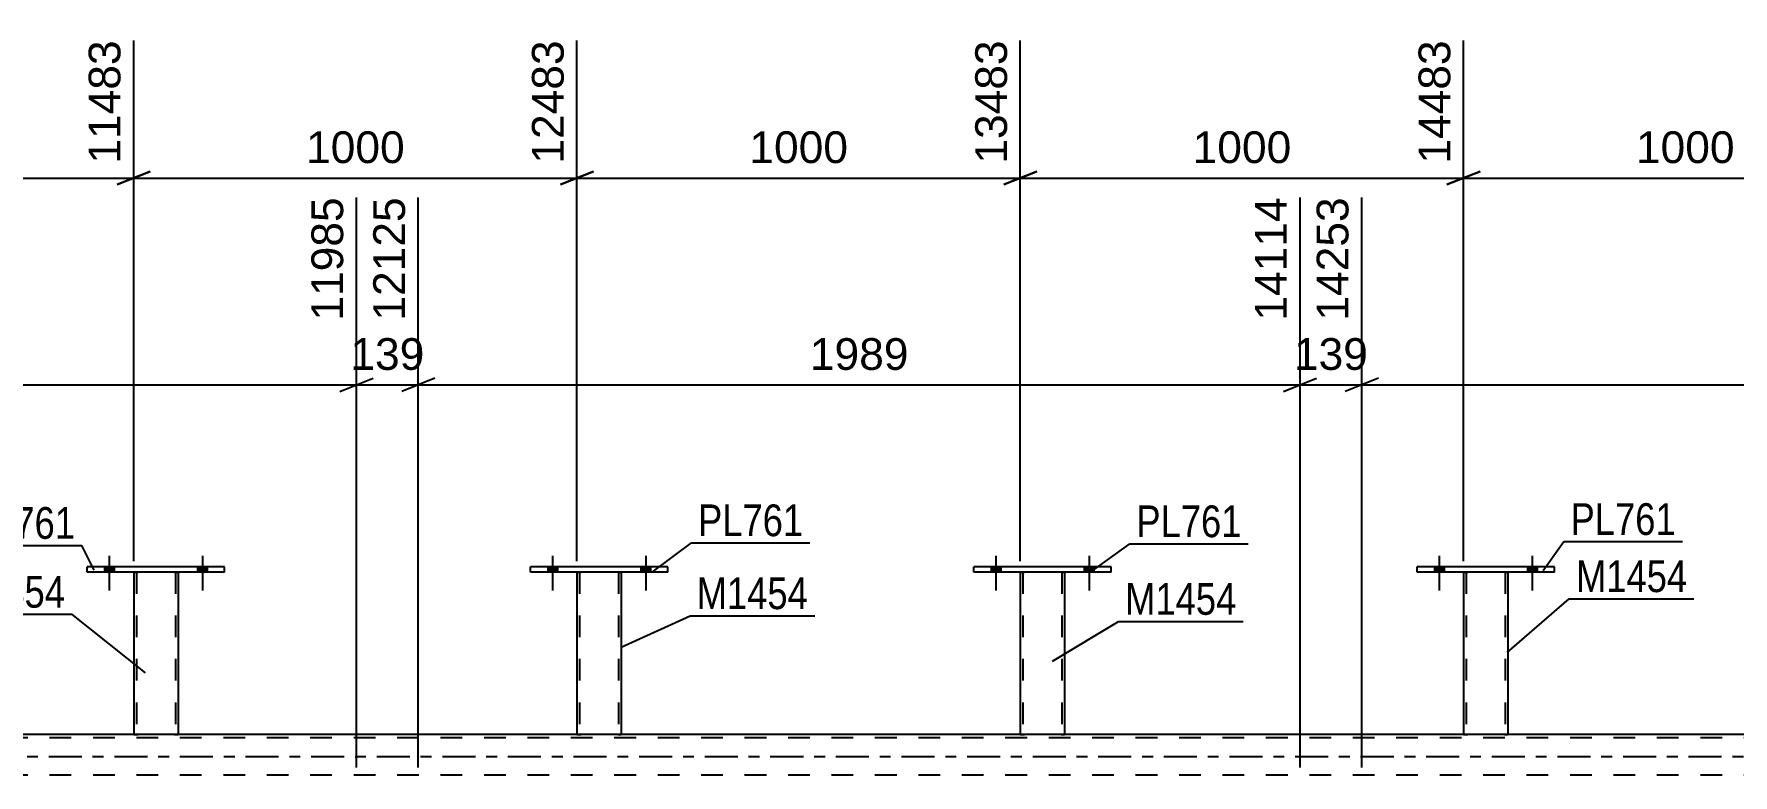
# Model space of a CAD drawing. Header units: millimetres. Extents: x 0 to 841, y 0 to 594.
# Drawn here: x 534.4 to 687.7, y 433.3 to 500.2 of the extents above; entities that cross this region are included whole.
import ezdxf

# ---------------------------------------------------------------- set-up
doc = ezdxf.new("R2010")
doc.units = ezdxf.units.MM
doc.linetypes.add('DXK_LINE_DOT2', pattern=[3.9198, 1.9599, -1.9599])
doc.linetypes.add('DXK_LINE_DOT3', pattern=[5.9187, 2.979, -0.9799, 0.9799, -0.9799])
doc.styles.add('Arial', font='ARIAL.TTF', dxfattribs={"height": 0.2})
doc.styles.add('Arial Narrow', font='ARIALN.TTF', dxfattribs={"height": 0.2})

# ---------------------------------------------------------------- blocks, each defined once
blk = doc.blocks.new('Bolt-318886624-3360 - 3093')
at = {"linetype": 'Continuous'}
for points in [[(660.74, 451.61), (661.62, 451.61), (661.62, 452.09), (660.74, 452.09)], [(669.14, 451.61), (670.02, 451.61), (670.02, 452.09), (669.14, 452.09)]]:
    blk.add_hatch(color=1, dxfattribs=at).paths.add_polyline_path(points)
at = {"color": 1, "linetype": 'Continuous'}
for p, q in [((661.18, 453.09), (661.18, 449.97)), ((669.58, 453.09), (669.58, 449.97)), ((660.74, 452.09), (660.74, 451.61)), ((661.62, 452.09), (661.62, 451.61)), ((669.14, 452.09), (669.14, 451.61)), ((670.02, 452.09), (670.02, 451.61))]:
    blk.add_line(p, q, dxfattribs=at)
blk = doc.blocks.new('Part-318886624-3247 - 3093')
at = {"color": 7, "linetype": 'DXK_LINE_DOT2'}
for p, q in [((663.38, 451.62), (663.38, 451.62)), ((663.38, 451.62), (663.38, 451.61)), ((663.38, 451.61), (663.38, 451.62)), ((663.41, 451.62), (663.38, 451.62)), ((663.38, 451.62), (663.41, 451.62)), ((663.52, 451.62), (663.41, 451.62)), ((663.41, 451.62), (663.52, 451.62)), ((663.64, 451.62), (663.52, 451.62)), ((663.52, 451.62), (663.67, 451.62)), ((663.62, 451.62), (663.62, 451.62)), ((663.62, 451.62), (663.62, 436.97)), ((663.64, 451.62), (663.62, 451.62)), ((663.62, 451.62), (663.64, 451.62)), ((667.08, 451.62), (663.64, 451.62)), ((663.69, 451.62), (663.64, 451.62)), ((663.64, 451.62), (663.69, 451.62)), ((667.08, 451.62), (663.67, 451.62)), ((666.99, 451.62), (663.69, 451.62)), ((663.69, 451.62), (663.77, 451.62)), ((667.07, 451.62), (663.77, 451.62)), ((667.07, 451.62), (666.99, 451.62)), ((667.12, 451.62), (667.07, 451.62)), ((667.07, 451.62), (667.12, 451.62)), ((667.08, 451.62), (667.24, 451.62)), ((667.24, 451.62), (667.08, 451.62)), ((667.14, 451.62), (667.12, 451.62)), ((667.12, 451.62), (667.14, 451.62)), ((667.14, 451.62), (667.14, 451.62)), ((667.14, 451.62), (667.14, 436.97)), ((667.24, 451.62), (667.34, 451.62)), ((667.34, 451.62), (667.24, 451.62)), ((667.34, 451.62), (667.38, 451.62)), ((667.38, 451.62), (667.34, 451.62)), ((667.38, 451.62), (667.38, 451.62)), ((667.38, 451.62), (667.38, 451.61)), ((667.38, 451.61), (667.38, 451.62)), ((663.38, 436.97), (663.41, 436.97)), ((663.41, 436.97), (663.52, 436.97)), ((663.52, 436.97), (663.67, 436.97)), ((663.64, 436.97), (663.62, 436.97)), ((663.62, 436.97), (663.64, 436.97)), ((663.69, 436.97), (663.64, 436.97)), ((663.64, 436.97), (663.67, 436.97)), ((667.14, 436.97), (663.67, 436.97)), ((663.67, 436.97), (663.69, 436.97)), ((666.99, 436.97), (663.69, 436.97)), ((663.69, 436.97), (663.77, 436.97)), ((667.07, 436.97), (663.77, 436.97)), ((667.07, 436.97), (666.99, 436.97)), ((667.12, 436.97), (667.07, 436.97)), ((667.07, 436.97), (667.12, 436.97)), ((667.14, 436.97), (667.12, 436.97)), ((667.12, 436.97), (667.14, 436.97)), ((667.14, 436.97), (667.24, 436.97)), ((667.24, 436.97), (667.34, 436.97)), ((667.34, 436.97), (667.38, 436.97))]:
    blk.add_line(p, q, dxfattribs=at)
at = {"color": 2, "linetype": 'Continuous'}
for p, q in [((663.38, 451.61), (663.38, 436.97)), ((667.38, 451.61), (667.38, 436.97)), ((663.41, 436.97), (663.38, 436.97)), ((663.52, 436.97), (663.41, 436.97)), ((663.67, 436.97), (663.52, 436.97)), ((667.08, 436.97), (663.67, 436.97)), ((667.24, 436.97), (667.08, 436.97)), ((667.34, 436.97), (667.24, 436.97)), ((667.38, 436.97), (667.34, 436.97))]:
    blk.add_line(p, q, dxfattribs=at)
blk = doc.blocks.new('Bolt-318886624-3372 - 3093')
at = {"linetype": 'Continuous'}
for points in [[(540.74, 451.61), (541.62, 451.61), (541.62, 452.09), (540.74, 452.09)], [(549.14, 451.61), (550.02, 451.61), (550.02, 452.09), (549.14, 452.09)]]:
    blk.add_hatch(color=1, dxfattribs=at).paths.add_polyline_path(points)
at = {"color": 1, "linetype": 'Continuous'}
for p, q in [((541.18, 453.09), (541.18, 449.97)), ((549.58, 453.09), (549.58, 449.97)), ((540.74, 452.09), (540.74, 451.61)), ((541.62, 452.09), (541.62, 451.61)), ((549.14, 452.09), (549.14, 451.61)), ((550.02, 452.09), (550.02, 451.61))]:
    blk.add_line(p, q, dxfattribs=at)
blk = doc.blocks.new('Part-318886624-3252 - 3093')
at = {"color": 2, "linetype": 'Continuous'}
for p, q in [((619.18, 451.61), (619.18, 452.09)), ((631.58, 452.09), (619.18, 452.09)), ((631.58, 451.61), (619.18, 451.61)), ((631.58, 451.61), (631.58, 452.09))]:
    blk.add_line(p, q, dxfattribs=at)
blk = doc.blocks.new('Bolt-318886624-3311 - 3093')
at = {"linetype": 'Continuous'}
for points in [[(620.74, 451.61), (621.62, 451.61), (621.62, 452.09), (620.74, 452.09)], [(629.14, 451.61), (630.02, 451.61), (630.02, 452.09), (629.14, 452.09)]]:
    blk.add_hatch(color=1, dxfattribs=at).paths.add_polyline_path(points)
at = {"color": 1, "linetype": 'Continuous'}
for p, q in [((621.18, 453.09), (621.18, 449.97)), ((629.58, 453.09), (629.58, 449.97)), ((620.74, 452.09), (620.74, 451.61)), ((621.62, 452.09), (621.62, 451.61)), ((629.14, 452.09), (629.14, 451.61)), ((630.02, 452.09), (630.02, 451.61))]:
    blk.add_line(p, q, dxfattribs=at)
blk = doc.blocks.new('Bolt-318886624-3340 - 3093')
at = {"linetype": 'Continuous'}
for points in [[(620.74, 451.61), (621.62, 451.61), (621.62, 452.09), (620.74, 452.09)], [(629.14, 451.61), (630.02, 451.61), (630.02, 452.09), (629.14, 452.09)]]:
    blk.add_hatch(color=1, dxfattribs=at).paths.add_polyline_path(points)
at = {"color": 1, "linetype": 'Continuous'}
for p, q in [((621.18, 453.09), (621.18, 449.97)), ((629.58, 453.09), (629.58, 449.97)), ((620.74, 452.09), (620.74, 451.61)), ((621.62, 452.09), (621.62, 451.61)), ((629.14, 452.09), (629.14, 451.61)), ((630.02, 452.09), (630.02, 451.61))]:
    blk.add_line(p, q, dxfattribs=at)
blk = doc.blocks.new('Bolt-318886624-3341 - 3093')
at = {"linetype": 'Continuous'}
for points in [[(660.74, 451.61), (661.62, 451.61), (661.62, 452.09), (660.74, 452.09)], [(669.14, 451.61), (670.02, 451.61), (670.02, 452.09), (669.14, 452.09)]]:
    blk.add_hatch(color=1, dxfattribs=at).paths.add_polyline_path(points)
at = {"color": 1, "linetype": 'Continuous'}
for p, q in [((661.18, 453.09), (661.18, 449.97)), ((669.58, 453.09), (669.58, 449.97)), ((660.74, 452.09), (660.74, 451.61)), ((661.62, 452.09), (661.62, 451.61)), ((669.14, 452.09), (669.14, 451.61)), ((670.02, 452.09), (670.02, 451.61))]:
    blk.add_line(p, q, dxfattribs=at)
blk = doc.blocks.new('Part-318886624-3359 - 3093')
at = {"color": 7, "linetype": 'DXK_LINE_DOT2'}
for p, q in [((761.18, 436.97), (143.38, 436.97)), ((547.38, 436.97), (543.38, 436.97)), ((587.38, 436.97), (583.38, 436.97)), ((627.38, 436.97), (623.38, 436.97)), ((667.38, 436.97), (663.38, 436.97)), ((761.18, 436.65), (84.06, 436.65)), ((761.18, 433.29), (84.06, 433.29))]:
    blk.add_line(p, q, dxfattribs=at)
at = {"color": 2, "linetype": 'Continuous'}
for p, q in [((543.38, 436.97), (507.38, 436.97)), ((583.38, 436.97), (547.38, 436.97)), ((623.38, 436.97), (587.38, 436.97)), ((663.38, 436.97), (627.38, 436.97)), ((703.38, 436.97), (667.38, 436.97))]:
    blk.add_line(p, q, dxfattribs=at)
at = {"color": 7, "linetype": 'DXK_LINE_DOT3'}
blk.add_line((74.06, 434.97), (761.18, 434.97), dxfattribs=at)
blk = doc.blocks.new('Bolt-318886624-3371 - 3093')
at = {"linetype": 'Continuous'}
for points in [[(540.74, 451.61), (541.62, 451.61), (541.62, 452.09), (540.74, 452.09)], [(549.14, 451.61), (550.02, 451.61), (550.02, 452.09), (549.14, 452.09)]]:
    blk.add_hatch(color=1, dxfattribs=at).paths.add_polyline_path(points)
at = {"color": 1, "linetype": 'Continuous'}
for p, q in [((541.18, 453.09), (541.18, 449.97)), ((549.58, 453.09), (549.58, 449.97)), ((540.74, 452.09), (540.74, 451.61)), ((541.62, 452.09), (541.62, 451.61)), ((549.14, 452.09), (549.14, 451.61)), ((550.02, 452.09), (550.02, 451.61))]:
    blk.add_line(p, q, dxfattribs=at)
blk = doc.blocks.new('Bolt-318886624-3373 - 3093')
at = {"linetype": 'Continuous'}
for points in [[(580.74, 451.61), (581.62, 451.61), (581.62, 452.09), (580.74, 452.09)], [(589.14, 451.61), (590.02, 451.61), (590.02, 452.09), (589.14, 452.09)]]:
    blk.add_hatch(color=1, dxfattribs=at).paths.add_polyline_path(points)
at = {"color": 1, "linetype": 'Continuous'}
for p, q in [((581.18, 453.09), (581.18, 449.97)), ((589.58, 453.09), (589.58, 449.97)), ((580.74, 452.09), (580.74, 451.61)), ((581.62, 452.09), (581.62, 451.61)), ((589.14, 452.09), (589.14, 451.61)), ((590.02, 452.09), (590.02, 451.61))]:
    blk.add_line(p, q, dxfattribs=at)
blk = doc.blocks.new('Bolt-318886624-3404 - 3093')
at = {"linetype": 'Continuous'}
for points in [[(580.74, 451.61), (581.62, 451.61), (581.62, 452.09), (580.74, 452.09)], [(589.14, 451.61), (590.02, 451.61), (590.02, 452.09), (589.14, 452.09)]]:
    blk.add_hatch(color=1, dxfattribs=at).paths.add_polyline_path(points)
at = {"color": 1, "linetype": 'Continuous'}
for p, q in [((581.18, 453.09), (581.18, 449.97)), ((589.58, 453.09), (589.58, 449.97)), ((580.74, 452.09), (580.74, 451.61)), ((581.62, 452.09), (581.62, 451.61)), ((589.14, 452.09), (589.14, 451.61)), ((590.02, 452.09), (590.02, 451.61))]:
    blk.add_line(p, q, dxfattribs=at)
blk = doc.blocks.new('Part-318886624-3445 - 3093')
at = {"color": 7, "linetype": 'DXK_LINE_DOT2'}
for p, q in [((543.38, 451.62), (543.38, 451.62)), ((543.38, 451.62), (543.38, 451.61)), ((543.38, 451.61), (543.38, 451.62)), ((543.41, 451.62), (543.38, 451.62)), ((543.38, 451.62), (543.41, 451.62)), ((543.52, 451.62), (543.41, 451.62)), ((543.41, 451.62), (543.52, 451.62)), ((543.67, 451.62), (543.52, 451.62)), ((543.52, 451.62), (543.67, 451.62)), ((543.62, 451.62), (543.62, 451.62)), ((543.62, 451.62), (543.62, 436.97)), ((543.64, 451.62), (543.62, 451.62)), ((543.62, 451.62), (543.64, 451.62)), ((543.69, 451.62), (543.64, 451.62)), ((543.64, 451.62), (543.69, 451.62)), ((547.08, 451.62), (543.67, 451.62)), ((547.08, 451.62), (543.67, 451.62)), ((546.99, 451.62), (543.69, 451.62)), ((543.69, 451.62), (543.77, 451.62)), ((547.07, 451.62), (543.77, 451.62)), ((547.07, 451.62), (546.99, 451.62)), ((547.12, 451.62), (547.07, 451.62)), ((547.07, 451.62), (547.12, 451.62)), ((547.08, 451.62), (547.24, 451.62)), ((547.24, 451.62), (547.08, 451.62)), ((547.14, 451.62), (547.12, 451.62)), ((547.12, 451.62), (547.14, 451.62)), ((547.14, 451.62), (547.14, 451.62)), ((547.14, 451.62), (547.14, 436.97)), ((547.24, 451.62), (547.34, 451.62)), ((547.34, 451.62), (547.24, 451.62)), ((547.34, 451.62), (547.38, 451.62)), ((547.38, 451.62), (547.34, 451.62)), ((547.38, 451.62), (547.38, 451.62)), ((547.38, 451.62), (547.38, 451.61)), ((547.38, 451.61), (547.38, 451.62)), ((543.38, 436.97), (543.41, 436.97)), ((543.41, 436.97), (543.52, 436.97)), ((543.52, 436.97), (543.67, 436.97)), ((543.64, 436.97), (543.62, 436.97)), ((543.62, 436.97), (543.64, 436.97)), ((543.69, 436.97), (543.64, 436.97)), ((543.64, 436.97), (543.67, 436.97)), ((547.08, 436.97), (543.67, 436.97)), ((543.67, 436.97), (543.69, 436.97)), ((546.99, 436.97), (543.69, 436.97)), ((543.69, 436.97), (543.77, 436.97)), ((547.07, 436.97), (543.77, 436.97)), ((547.07, 436.97), (546.99, 436.97)), ((547.12, 436.97), (547.07, 436.97)), ((547.07, 436.97), (547.12, 436.97)), ((547.08, 436.97), (547.24, 436.97)), ((547.14, 436.97), (547.12, 436.97)), ((547.12, 436.97), (547.14, 436.97)), ((547.24, 436.97), (547.34, 436.97)), ((547.34, 436.97), (547.38, 436.97))]:
    blk.add_line(p, q, dxfattribs=at)
at = {"color": 2, "linetype": 'Continuous'}
for p, q in [((543.38, 451.61), (543.38, 436.97)), ((547.38, 451.61), (547.38, 436.97)), ((543.41, 436.97), (543.38, 436.97)), ((543.52, 436.97), (543.41, 436.97)), ((543.67, 436.97), (543.52, 436.97)), ((547.08, 436.97), (543.67, 436.97)), ((547.24, 436.97), (547.08, 436.97)), ((547.34, 436.97), (547.24, 436.97)), ((547.38, 436.97), (547.34, 436.97))]:
    blk.add_line(p, q, dxfattribs=at)
blk = doc.blocks.new('Part-318886624-3488 - 3093')
at = {"color": 2, "linetype": 'Continuous'}
for p, q in [((579.18, 451.61), (579.18, 452.09)), ((591.58, 452.09), (579.18, 452.09)), ((591.58, 451.61), (579.18, 451.61)), ((591.58, 451.61), (591.58, 452.09))]:
    blk.add_line(p, q, dxfattribs=at)
blk = doc.blocks.new('Part-318886624-3493 - 3093')
at = {"color": 7, "linetype": 'DXK_LINE_DOT2'}
for p, q in [((623.38, 451.62), (623.38, 451.62)), ((623.38, 451.62), (623.38, 451.61)), ((623.38, 451.61), (623.38, 451.62)), ((623.41, 451.62), (623.38, 451.62)), ((623.38, 451.62), (623.41, 451.62)), ((623.52, 451.62), (623.41, 451.62)), ((623.41, 451.62), (623.52, 451.62)), ((623.64, 451.62), (623.52, 451.62)), ((623.52, 451.62), (623.67, 451.62)), ((623.62, 451.62), (623.62, 451.62)), ((623.62, 451.62), (623.62, 436.97)), ((623.64, 451.62), (623.62, 451.62)), ((623.62, 451.62), (623.64, 451.62)), ((627.08, 451.62), (623.64, 451.62)), ((623.69, 451.62), (623.64, 451.62)), ((623.64, 451.62), (623.69, 451.62)), ((627.08, 451.62), (623.67, 451.62)), ((626.99, 451.62), (623.69, 451.62)), ((623.69, 451.62), (623.77, 451.62)), ((627.07, 451.62), (623.77, 451.62)), ((627.07, 451.62), (626.99, 451.62)), ((627.12, 451.62), (627.07, 451.62)), ((627.07, 451.62), (627.12, 451.62)), ((627.08, 451.62), (627.24, 451.62)), ((627.24, 451.62), (627.08, 451.62)), ((627.14, 451.62), (627.12, 451.62)), ((627.12, 451.62), (627.14, 451.62)), ((627.14, 451.62), (627.14, 451.62)), ((627.14, 451.62), (627.14, 436.97)), ((627.24, 451.62), (627.34, 451.62)), ((627.34, 451.62), (627.24, 451.62)), ((627.34, 451.62), (627.38, 451.62)), ((627.38, 451.62), (627.34, 451.62)), ((627.38, 451.62), (627.38, 451.62)), ((627.38, 451.62), (627.38, 451.61)), ((627.38, 451.61), (627.38, 451.62)), ((623.38, 436.97), (623.41, 436.97)), ((623.41, 436.97), (623.52, 436.97)), ((623.52, 436.97), (623.67, 436.97)), ((623.64, 436.97), (623.62, 436.97)), ((623.62, 436.97), (623.64, 436.97)), ((623.69, 436.97), (623.64, 436.97)), ((623.64, 436.97), (623.67, 436.97)), ((627.14, 436.97), (623.67, 436.97)), ((623.67, 436.97), (623.69, 436.97)), ((626.99, 436.97), (623.69, 436.97)), ((623.69, 436.97), (623.77, 436.97)), ((627.07, 436.97), (623.77, 436.97)), ((627.07, 436.97), (626.99, 436.97)), ((627.12, 436.97), (627.07, 436.97)), ((627.07, 436.97), (627.12, 436.97)), ((627.14, 436.97), (627.12, 436.97)), ((627.12, 436.97), (627.14, 436.97)), ((627.14, 436.97), (627.24, 436.97)), ((627.24, 436.97), (627.34, 436.97)), ((627.34, 436.97), (627.38, 436.97))]:
    blk.add_line(p, q, dxfattribs=at)
at = {"color": 2, "linetype": 'Continuous'}
for p, q in [((623.38, 451.61), (623.38, 436.97)), ((627.38, 451.61), (627.38, 436.97)), ((623.41, 436.97), (623.38, 436.97)), ((623.52, 436.97), (623.41, 436.97)), ((623.67, 436.97), (623.52, 436.97)), ((627.08, 436.97), (623.67, 436.97)), ((627.24, 436.97), (627.08, 436.97)), ((627.34, 436.97), (627.24, 436.97)), ((627.38, 436.97), (627.34, 436.97))]:
    blk.add_line(p, q, dxfattribs=at)
blk = doc.blocks.new('Part-318886624-3508 - 3093')
at = {"color": 2, "linetype": 'Continuous'}
for p, q in [((539.18, 451.61), (539.18, 452.09)), ((551.58, 452.09), (539.18, 452.09)), ((551.58, 451.61), (539.18, 451.61)), ((551.58, 451.61), (551.58, 452.09))]:
    blk.add_line(p, q, dxfattribs=at)
blk = doc.blocks.new('Part-318886624-3513 - 3093')
at = {"color": 7, "linetype": 'DXK_LINE_DOT2'}
for p, q in [((583.38, 451.62), (583.38, 451.62)), ((583.38, 451.62), (583.38, 451.61)), ((583.38, 451.61), (583.38, 451.62)), ((583.42, 451.62), (583.38, 451.62)), ((583.38, 451.62), (583.42, 451.62)), ((583.52, 451.62), (583.42, 451.62)), ((583.42, 451.62), (583.52, 451.62)), ((583.68, 451.62), (583.52, 451.62)), ((583.52, 451.62), (583.68, 451.62)), ((583.62, 451.62), (583.62, 451.62)), ((583.62, 451.62), (583.62, 436.97)), ((583.64, 451.62), (583.62, 451.62)), ((583.62, 451.62), (583.64, 451.62)), ((583.69, 451.62), (583.64, 451.62)), ((583.64, 451.62), (583.69, 451.62)), ((587.09, 451.62), (583.68, 451.62)), ((587.09, 451.62), (583.68, 451.62)), ((587, 451.62), (583.69, 451.62)), ((583.69, 451.62), (583.77, 451.62)), ((587.07, 451.62), (583.77, 451.62)), ((587.07, 451.62), (587, 451.62)), ((587.13, 451.62), (587.07, 451.62)), ((587.07, 451.62), (587.13, 451.62)), ((587.09, 451.62), (587.24, 451.62)), ((587.24, 451.62), (587.09, 451.62)), ((587.14, 451.62), (587.13, 451.62)), ((587.13, 451.62), (587.14, 451.62)), ((587.14, 451.62), (587.14, 451.62)), ((587.14, 451.62), (587.14, 436.97)), ((587.24, 451.62), (587.35, 451.62)), ((587.35, 451.62), (587.24, 451.62)), ((587.35, 451.62), (587.38, 451.62)), ((587.38, 451.62), (587.35, 451.62)), ((587.38, 451.62), (587.38, 451.62)), ((587.38, 451.62), (587.38, 451.61)), ((587.38, 451.61), (587.38, 451.62)), ((583.38, 436.97), (583.42, 436.97)), ((583.42, 436.97), (583.52, 436.97)), ((583.52, 436.97), (583.68, 436.97)), ((583.64, 436.97), (583.62, 436.97)), ((583.62, 436.97), (583.64, 436.97)), ((583.69, 436.97), (583.64, 436.97)), ((583.64, 436.97), (583.68, 436.97)), ((587.09, 436.97), (583.68, 436.97)), ((583.68, 436.97), (583.69, 436.97)), ((587, 436.97), (583.69, 436.97)), ((583.69, 436.97), (583.77, 436.97)), ((587.07, 436.97), (583.77, 436.97)), ((587.07, 436.97), (587, 436.97)), ((587.13, 436.97), (587.07, 436.97)), ((587.07, 436.97), (587.13, 436.97)), ((587.09, 436.97), (587.24, 436.97)), ((587.14, 436.97), (587.13, 436.97)), ((587.13, 436.97), (587.14, 436.97)), ((587.24, 436.97), (587.35, 436.97)), ((587.35, 436.97), (587.38, 436.97))]:
    blk.add_line(p, q, dxfattribs=at)
at = {"color": 2, "linetype": 'Continuous'}
for p, q in [((583.38, 451.61), (583.38, 436.97)), ((587.38, 451.61), (587.38, 436.97)), ((583.42, 436.97), (583.38, 436.97)), ((583.52, 436.97), (583.42, 436.97)), ((583.68, 436.97), (583.52, 436.97)), ((587.09, 436.97), (583.68, 436.97)), ((587.24, 436.97), (587.09, 436.97)), ((587.35, 436.97), (587.24, 436.97)), ((587.38, 436.97), (587.35, 436.97))]:
    blk.add_line(p, q, dxfattribs=at)
blk = doc.blocks.new('Part-318886624-3534 - 3093')
at = {"color": 2, "linetype": 'Continuous'}
for p, q in [((659.18, 451.61), (659.18, 452.09)), ((671.58, 452.09), (659.18, 452.09)), ((671.58, 451.61), (659.18, 451.61)), ((671.58, 451.61), (671.58, 452.09))]:
    blk.add_line(p, q, dxfattribs=at)
blk = doc.blocks.new('StraightDimension-318886624-10957 - 3093')
at = {"color": 7, "linetype": 'Continuous'}
for p, q in [((623.38, 452.62), (623.38, 499.63)), ((663.38, 452.62), (663.38, 499.63)), ((624.88, 487.82), (621.88, 486.62)), ((661.88, 486.62), (664.88, 487.82)), ((623.38, 487.22), (663.38, 487.22))]:
    blk.add_line(p, q, dxfattribs=at)
at = {"color": 0, "linetype": 'Continuous'}
blk.add_wipeout([(662.78, 500.23), (658.58, 500.23), (658.58, 487.92), (662.78, 487.92)], dxfattribs=at)
at = {"color": 0}
blk.add_wipeout([(648.43, 487.97), (648.43, 492.17), (638.33, 492.17), (638.33, 487.97)], dxfattribs=at)
at = {"color": 3, "linetype": 'Continuous', "style": 'Arial'}
blk.add_text('14483', height=2.865, rotation=90.0002, dxfattribs=at).set_placement((662.18, 488.52))
at = {"color": 3, "style": 'Arial'}
blk.add_text('1000', height=2.865, dxfattribs=at).set_placement((638.93, 488.57))
blk = doc.blocks.new('StraightDimension-318886624-10956 - 3093')
at = {"color": 7, "linetype": 'Continuous'}
for p, q in [((663.38, 452.62), (663.38, 499.63)), ((703.38, 452.62), (703.38, 499.63)), ((664.88, 487.82), (661.88, 486.62)), ((701.88, 486.62), (704.88, 487.82)), ((663.38, 487.22), (703.38, 487.22))]:
    blk.add_line(p, q, dxfattribs=at)
at = {"color": 0, "linetype": 'Continuous'}
blk.add_wipeout([(702.78, 500.23), (698.58, 500.23), (698.58, 487.92), (702.78, 487.92)], dxfattribs=at)
at = {"color": 0}
blk.add_wipeout([(688.43, 487.97), (688.43, 492.17), (678.33, 492.17), (678.33, 487.97)], dxfattribs=at)
at = {"color": 3, "linetype": 'Continuous', "style": 'Arial'}
blk.add_text('15483', height=2.865, rotation=90.0002, dxfattribs=at).set_placement((702.18, 488.52))
at = {"color": 3, "style": 'Arial'}
blk.add_text('1000', height=2.865, dxfattribs=at).set_placement((678.93, 488.57))
blk = doc.blocks.new('StraightDimension-318886624-3726 - 3093')
at = {"color": 7, "linetype": 'Continuous'}
for p, q in [((563.48, 433.97), (563.48, 485.46)), ((569.06, 433.97), (569.06, 485.46)), ((561.98, 467.94), (564.98, 469.14)), ((570.56, 469.14), (567.56, 467.94)), ((563.48, 468.54), (569.06, 468.54))]:
    blk.add_line(p, q, dxfattribs=at)
at = {"color": 0}
blk.add_wipeout([(570.2, 469.29), (570.2, 473.49), (562.33, 473.49), (562.33, 469.29)], dxfattribs=at)
at = {"color": 3, "style": 'Arial'}
blk.add_text('139', height=2.865, dxfattribs=at).set_placement((562.93, 469.89))
at = {"color": 0, "linetype": 'Continuous'}
blk.add_wipeout([(568.46, 486.06), (564.26, 486.06), (564.26, 473.74), (568.46, 473.74)], dxfattribs=at)
at = {"color": 3, "linetype": 'Continuous', "style": 'Arial'}
blk.add_text('12125', height=2.865, rotation=90.0002, dxfattribs=at).set_placement((567.86, 474.34))
blk = doc.blocks.new('StraightDimension-318886624-3754 - 3093')
at = {"color": 7, "linetype": 'Continuous'}
for p, q in [((648.62, 433.97), (648.62, 485.46)), ((654.19, 433.97), (654.19, 485.46)), ((647.12, 467.94), (650.12, 469.14)), ((655.69, 469.14), (652.69, 467.94)), ((648.62, 468.54), (654.19, 468.54))]:
    blk.add_line(p, q, dxfattribs=at)
at = {"color": 0}
blk.add_wipeout([(655.34, 469.29), (655.34, 473.49), (647.47, 473.49), (647.47, 469.29)], dxfattribs=at)
at = {"color": 3, "style": 'Arial'}
blk.add_text('139', height=2.865, dxfattribs=at).set_placement((648.07, 469.89))
at = {"color": 0, "linetype": 'Continuous'}
blk.add_wipeout([(653.59, 486.06), (649.39, 486.06), (649.39, 473.74), (653.59, 473.74)], dxfattribs=at)
at = {"color": 3, "linetype": 'Continuous', "style": 'Arial'}
blk.add_text('14253', height=2.865, rotation=90.0002, dxfattribs=at).set_placement((652.99, 474.34))
blk = doc.blocks.new('StraightDimension-318886624-10958 - 3093')
at = {"color": 7, "linetype": 'Continuous'}
for p, q in [((583.38, 452.62), (583.38, 499.63)), ((623.38, 452.62), (623.38, 499.63)), ((584.88, 487.82), (581.88, 486.62)), ((621.88, 486.62), (624.88, 487.82)), ((583.38, 487.22), (623.38, 487.22))]:
    blk.add_line(p, q, dxfattribs=at)
at = {"color": 0, "linetype": 'Continuous'}
blk.add_wipeout([(622.78, 500.23), (618.58, 500.23), (618.58, 487.92), (622.78, 487.92)], dxfattribs=at)
at = {"color": 0}
blk.add_wipeout([(608.43, 487.97), (608.43, 492.17), (598.33, 492.17), (598.33, 487.97)], dxfattribs=at)
at = {"color": 3, "linetype": 'Continuous', "style": 'Arial'}
blk.add_text('13483', height=2.865, rotation=90.0002, dxfattribs=at).set_placement((622.18, 488.52))
at = {"color": 3, "style": 'Arial'}
blk.add_text('1000', height=2.865, dxfattribs=at).set_placement((598.93, 488.57))
blk = doc.blocks.new('StraightDimension-318886624-3712 - 3093')
at = {"color": 7, "linetype": 'Continuous'}
for p, q in [((563.48, 433.97), (563.48, 485.46)), ((483.92, 433.97), (483.92, 483.24)), ((485.42, 469.14), (482.42, 467.94)), ((561.98, 467.94), (564.98, 469.14)), ((483.92, 468.54), (563.48, 468.54))]:
    blk.add_line(p, q, dxfattribs=at)
at = {"color": 0, "linetype": 'Continuous'}
blk.add_wipeout([(562.88, 486.06), (558.68, 486.06), (558.68, 473.74), (562.88, 473.74)], dxfattribs=at)
at = {"color": 0}
blk.add_wipeout([(528.75, 469.29), (528.75, 473.49), (518.65, 473.49), (518.65, 469.29)], dxfattribs=at)
at = {"color": 3, "linetype": 'Continuous', "style": 'Arial'}
blk.add_text('11985', height=2.865, rotation=90.0002, dxfattribs=at).set_placement((562.28, 474.34))
at = {"color": 3, "style": 'Arial'}
blk.add_text('1989', height=2.865, dxfattribs=at).set_placement((519.25, 469.89))
blk = doc.blocks.new('StraightDimension-318886624-3740 - 3093')
at = {"color": 7, "linetype": 'Continuous'}
for p, q in [((569.06, 433.97), (569.06, 485.46)), ((648.62, 433.97), (648.62, 485.46)), ((570.56, 469.14), (567.56, 467.94)), ((647.12, 467.94), (650.12, 469.14)), ((569.06, 468.54), (648.62, 468.54))]:
    blk.add_line(p, q, dxfattribs=at)
at = {"color": 0, "linetype": 'Continuous'}
blk.add_wipeout([(648.02, 486.06), (643.82, 486.06), (643.82, 473.74), (648.02, 473.74)], dxfattribs=at)
at = {"color": 0}
blk.add_wipeout([(613.88, 469.29), (613.88, 473.49), (603.79, 473.49), (603.79, 469.29)], dxfattribs=at)
at = {"color": 3, "linetype": 'Continuous', "style": 'Arial'}
blk.add_text('14114', height=2.865, rotation=90.0002, dxfattribs=at).set_placement((647.42, 474.34))
at = {"color": 3, "style": 'Arial'}
blk.add_text('1989', height=2.865, dxfattribs=at).set_placement((604.39, 469.89))
blk = doc.blocks.new('StraightDimension-318886624-3768 - 3093')
at = {"color": 7, "linetype": 'Continuous'}
for p, q in [((654.19, 433.97), (654.19, 485.46)), ((733.75, 433.97), (733.75, 480.96)), ((655.69, 469.14), (652.69, 467.94)), ((732.25, 467.94), (735.25, 469.14)), ((654.19, 468.54), (733.75, 468.54))]:
    blk.add_line(p, q, dxfattribs=at)
at = {"color": 0, "linetype": 'Continuous'}
blk.add_wipeout([(733.15, 481.56), (728.95, 481.56), (728.95, 469.24), (733.15, 469.24)], dxfattribs=at)
at = {"color": 0}
blk.add_wipeout([(699.02, 469.29), (699.02, 473.49), (688.92, 473.49), (688.92, 469.29)], dxfattribs=at)
at = {"color": 3, "linetype": 'Continuous', "style": 'Arial'}
blk.add_text('16242', height=2.865, rotation=90.0002, dxfattribs=at).set_placement((732.55, 469.84))
at = {"color": 3, "style": 'Arial'}
blk.add_text('1989', height=2.865, dxfattribs=at).set_placement((689.52, 469.89))
blk = doc.blocks.new('StraightDimension-318886624-10959 - 3093')
at = {"color": 7, "linetype": 'Continuous'}
for p, q in [((543.38, 452.62), (543.38, 499.63)), ((583.38, 452.62), (583.38, 499.63)), ((544.88, 487.82), (541.88, 486.62)), ((581.88, 486.62), (584.88, 487.82)), ((543.38, 487.22), (583.38, 487.22))]:
    blk.add_line(p, q, dxfattribs=at)
at = {"color": 0, "linetype": 'Continuous'}
blk.add_wipeout([(582.78, 500.23), (578.58, 500.23), (578.58, 487.92), (582.78, 487.92)], dxfattribs=at)
at = {"color": 0}
blk.add_wipeout([(568.43, 487.97), (568.43, 492.17), (558.33, 492.17), (558.33, 487.97)], dxfattribs=at)
at = {"color": 3, "linetype": 'Continuous', "style": 'Arial'}
blk.add_text('12483', height=2.865, rotation=90.0002, dxfattribs=at).set_placement((582.18, 488.52))
at = {"color": 3, "style": 'Arial'}
blk.add_text('1000', height=2.865, dxfattribs=at).set_placement((558.93, 488.57))
blk = doc.blocks.new('StraightDimension-318886624-10960 - 3093')
at = {"color": 7, "linetype": 'Continuous'}
for p, q in [((503.38, 452.62), (503.38, 499.63)), ((543.38, 452.62), (543.38, 499.63)), ((504.88, 487.82), (501.88, 486.62)), ((541.88, 486.62), (544.88, 487.82)), ((503.38, 487.22), (543.38, 487.22))]:
    blk.add_line(p, q, dxfattribs=at)
at = {"color": 0, "linetype": 'Continuous'}
blk.add_wipeout([(542.78, 500.23), (538.58, 500.23), (538.58, 487.92), (542.78, 487.92)], dxfattribs=at)
at = {"color": 0}
blk.add_wipeout([(528.43, 487.97), (528.43, 492.17), (518.33, 492.17), (518.33, 487.97)], dxfattribs=at)
at = {"color": 3, "linetype": 'Continuous', "style": 'Arial'}
blk.add_text('11483', height=2.865, rotation=90.0002, dxfattribs=at).set_placement((542.18, 488.52))
at = {"color": 3, "style": 'Arial'}
blk.add_text('1000', height=2.865, dxfattribs=at).set_placement((518.93, 488.57))
blk = doc.blocks.new('Mark-318886624-3243 - 3093')
at = {"color": 0}
blk.add_wipeout([(683.57, 449.82), (683.57, 452.82), (673.52, 452.82), (673.52, 449.82)], dxfattribs=at)
blk.add_wipeout([(683.57, 449.82), (683.57, 452.82), (673.52, 452.82), (673.52, 449.82)], dxfattribs=at)
at = {"color": 30, "linetype": 'Continuous'}
for p, q in [((667.32, 444.37), (672.92, 449.22)), ((672.92, 449.22), (684.17, 449.22))]:
    blk.add_line(p, q, dxfattribs=at)
at = {"color": 3, "style": 'Arial Narrow'}
blk.add_text('M1454', height=2.863, dxfattribs=at).set_placement((673.52, 449.82))
blk = doc.blocks.new('Mark-318886624-3248 - 3093')
at = {"color": 0}
blk.add_wipeout([(643.35, 454.78), (643.35, 457.78), (633.85, 457.78), (633.85, 454.78)], dxfattribs=at)
blk.add_wipeout([(643.35, 454.78), (643.35, 457.78), (633.85, 457.78), (633.85, 454.78)], dxfattribs=at)
at = {"color": 30, "linetype": 'Continuous'}
for p, q in [((629.71, 451.61), (633.25, 454.18)), ((633.25, 454.18), (643.95, 454.18))]:
    blk.add_line(p, q, dxfattribs=at)
at = {"color": 3, "style": 'Arial Narrow'}
blk.add_text('PL761', height=2.863, dxfattribs=at).set_placement((633.85, 454.78))
blk = doc.blocks.new('Mark-318886624-3441 - 3093')
at = {"color": 0}
blk.add_wipeout([(537.21, 448.41), (537.21, 451.41), (527.15, 451.41), (527.15, 448.41)], dxfattribs=at)
blk.add_wipeout([(537.21, 448.41), (537.21, 451.41), (527.15, 451.41), (527.15, 448.41)], dxfattribs=at)
at = {"color": 30, "linetype": 'Continuous'}
for p in [(526.55, 447.81), (544.45, 442.52)]:
    blk.add_line(p, (537.81, 447.81), dxfattribs=at)
at = {"color": 3, "style": 'Arial Narrow'}
blk.add_text('M1454', height=2.863, dxfattribs=at).set_placement((527.15, 448.41))
blk = doc.blocks.new('Mark-318886624-3484 - 3093')
at = {"color": 0}
blk.add_wipeout([(603.8, 454.87), (603.8, 457.87), (594.3, 457.87), (594.3, 454.87)], dxfattribs=at)
blk.add_wipeout([(603.8, 454.87), (603.8, 457.87), (594.3, 457.87), (594.3, 454.87)], dxfattribs=at)
at = {"color": 30, "linetype": 'Continuous'}
for p, q in [((590.16, 451.61), (593.7, 454.27)), ((593.7, 454.27), (604.4, 454.27))]:
    blk.add_line(p, q, dxfattribs=at)
at = {"color": 3, "style": 'Arial Narrow'}
blk.add_text('PL761', height=2.863, dxfattribs=at).set_placement((594.3, 454.87))
blk = doc.blocks.new('Mark-318886624-3489 - 3093')
at = {"color": 0}
blk.add_wipeout([(642.9, 447.77), (642.9, 450.77), (632.84, 450.77), (632.84, 447.77)], dxfattribs=at)
blk.add_wipeout([(642.9, 447.77), (642.9, 450.77), (632.84, 450.77), (632.84, 447.77)], dxfattribs=at)
at = {"color": 30, "linetype": 'Continuous'}
for p, q in [((626.3, 443.57), (632.24, 447.17)), ((632.24, 447.17), (643.5, 447.17))]:
    blk.add_line(p, q, dxfattribs=at)
at = {"color": 3, "style": 'Arial Narrow'}
blk.add_text('M1454', height=2.863, dxfattribs=at).set_placement((632.84, 447.77))
blk = doc.blocks.new('Mark-318886624-3504 - 3093')
at = {"color": 0}
blk.add_wipeout([(538.1, 454.63), (538.1, 457.63), (528.6, 457.63), (528.6, 454.63)], dxfattribs=at)
blk.add_wipeout([(538.1, 454.63), (538.1, 457.63), (528.6, 457.63), (528.6, 454.63)], dxfattribs=at)
at = {"color": 30, "linetype": 'Continuous'}
for p in [(528, 454.03), (539.82, 451.79)]:
    blk.add_line(p, (538.7, 454.03), dxfattribs=at)
at = {"color": 3, "style": 'Arial Narrow'}
blk.add_text('PL761', height=2.863, dxfattribs=at).set_placement((528.6, 454.63))
blk = doc.blocks.new('Mark-318886624-3509 - 3093')
at = {"color": 0}
blk.add_wipeout([(604.23, 448.28), (604.23, 451.28), (594.18, 451.28), (594.18, 448.28)], dxfattribs=at)
blk.add_wipeout([(604.23, 448.28), (604.23, 451.28), (594.18, 451.28), (594.18, 448.28)], dxfattribs=at)
at = {"color": 30, "linetype": 'Continuous'}
for p, q in [((587.38, 444.83), (593.58, 447.68)), ((593.58, 447.68), (604.83, 447.68))]:
    blk.add_line(p, q, dxfattribs=at)
at = {"color": 3, "style": 'Arial Narrow'}
blk.add_text('M1454', height=2.863, dxfattribs=at).set_placement((594.18, 448.28))
blk = doc.blocks.new('Mark-318886624-3530 - 3093')
at = {"color": 0}
blk.add_wipeout([(682.53, 454.98), (682.53, 457.98), (673.03, 457.98), (673.03, 454.98)], dxfattribs=at)
blk.add_wipeout([(682.53, 454.98), (682.53, 457.98), (673.03, 457.98), (673.03, 454.98)], dxfattribs=at)
at = {"color": 30, "linetype": 'Continuous'}
for p, q in [((670.56, 451.77), (672.43, 454.38)), ((672.43, 454.38), (683.13, 454.38))]:
    blk.add_line(p, q, dxfattribs=at)
at = {"color": 3, "style": 'Arial Narrow'}
blk.add_text('PL761', height=2.863, dxfattribs=at).set_placement((673.03, 454.98))

msp = doc.modelspace()

# ---------------------------------------------------------------- block references
for name in ['Bolt-318886624-3372 - 3093', 'Bolt-318886624-3371 - 3093', 'Bolt-318886624-3373 - 3093', 'Bolt-318886624-3404 - 3093', 'Bolt-318886624-3311 - 3093', 'Bolt-318886624-3340 - 3093', 'Bolt-318886624-3360 - 3093', 'Bolt-318886624-3341 - 3093', 'Part-318886624-3508 - 3093', 'Part-318886624-3445 - 3093', 'Part-318886624-3488 - 3093', 'Part-318886624-3513 - 3093', 'Part-318886624-3252 - 3093', 'Part-318886624-3493 - 3093', 'Part-318886624-3534 - 3093', 'Part-318886624-3247 - 3093', 'Part-318886624-3359 - 3093']:
    msp.add_blockref(name, (0, 0))

# ---------------------------------------------------------------- next in the draw order: block references
for name in ['StraightDimension-318886624-10957 - 3093', 'StraightDimension-318886624-3726 - 3093']:
    msp.add_blockref(name, (0, 0))

# ---------------------------------------------------------------- next in the draw order: block references
for name in ['StraightDimension-318886624-10958 - 3093', 'StraightDimension-318886624-10956 - 3093', 'StraightDimension-318886624-3712 - 3093', 'StraightDimension-318886624-3754 - 3093']:
    msp.add_blockref(name, (0, 0))

# ---------------------------------------------------------------- next in the draw order: block references
for name in ['StraightDimension-318886624-3740 - 3093', 'StraightDimension-318886624-3768 - 3093', 'Mark-318886624-3441 - 3093']:
    msp.add_blockref(name, (0, 0))

# ---------------------------------------------------------------- next in the draw order: block references
for name in ['StraightDimension-318886624-10959 - 3093', 'Mark-318886624-3484 - 3093', 'Mark-318886624-3248 - 3093', 'Mark-318886624-3243 - 3093', 'Mark-318886624-3489 - 3093']:
    msp.add_blockref(name, (0, 0))

# ---------------------------------------------------------------- next in the draw order: block references
for name in ['StraightDimension-318886624-10960 - 3093', 'Mark-318886624-3530 - 3093', 'Mark-318886624-3509 - 3093']:
    msp.add_blockref(name, (0, 0))

# ---------------------------------------------------------------- next in the draw order: block references
msp.add_blockref('Mark-318886624-3504 - 3093', (0, 0))

doc.saveas('drawing.dxf')
